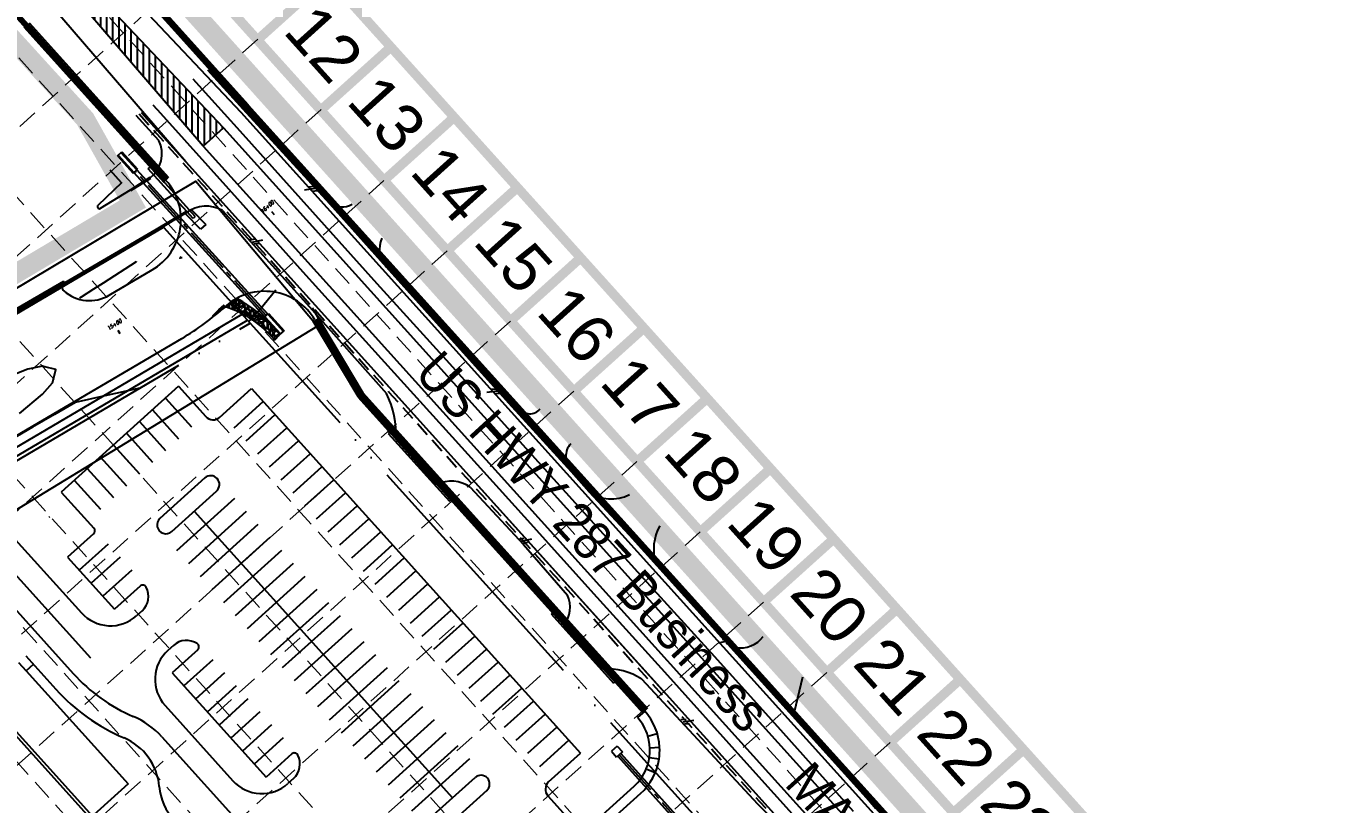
# Model space of a CAD drawing. Header units: inches. Extents: x 5194 to 8721, y 2249 to 5862.
# Drawn here: x 6874 to 7538, y 5001 to 5400 of the extents above; entities that cross this region are included whole.
import ezdxf
from ezdxf.enums import TextEntityAlignment as Align

# ---------------------------------------------------------------- set-up
doc = ezdxf.new("R2010")
doc.units = ezdxf.units.IN
doc.header["$LTSCALE"] = 60
doc.header["$MEASUREMENT"] = 0
for name, pattern in [('03139 BASE$0$PL2', [2.8500000000000005, 2.25, -0.2, 0, -0.2, 0, -0.2]), ('03139 TOPO$0$PL2', [2.8500000000000005, 2.25, -0.2, 0, -0.2, 0, -0.2]), ('DASHED2', [0.375, 0.25, -0.125]), ('HIDDEN', [0.375, 0.25, -0.125]), ('HIDDEN2', [0.1875, 0.125, -0.0625]), ('SCENT', [0.55, 0.4, -0.05, 0.05, -0.05])]:
    doc.linetypes.add(name, pattern=pattern)
for name, color, linetype in [('03139 BASE$0$A1-FLOR-OUTLINE-NEW', 7, 'Continuous'), ('03139 BASE$0$AS-MOWSTRIP', 7, 'Continuous'), ('03139 BASE$0$CCURB', 7, 'Continuous'), ('03139 BASE$0$CPPAVEMENT', 7, 'Continuous'), ('03139 BASE$0$CPPAVEMENT-STRIPE', 7, 'Continuous'), ('03139 BASE$0$CSTRIPE', 8, 'Continuous'), ('03139 BASE$0$CWALK', 7, 'Continuous'), ('03139 BASE$0$NEW-ROW', 7, '03139 BASE$0$PL2'), ('03139 BASE$0$pinlet', 7, 'Continuous'), ('03139 BASE$0$STALBL', 7, 'Continuous'), ('03139 TOPO$0$BNDRY65', 7, '03139 TOPO$0$PL2'), ('03139 TOPO$0$EP', 7, 'Continuous'), ('03139 TOPO$0$EP2', 7, 'Continuous'), ('03139 TOPO$0$Shoulder stripe', 7, 'Continuous'), ('03139 TOPO$0$SHOULDER STRIPE2', 7, 'Continuous'), ('03139 TOPO$0$STREETNAMES', 7, 'Continuous'), ('03139 TOPO$0$XSTM', 201, 'Continuous'), ('BASE', 7, 'Continuous'), ('bndy', 7, 'Continuous'), ('CONT-MJR', 7, 'Continuous'), ('CONT-MNR', 7, 'Continuous'), ('CSAWCUT', 7, 'HIDDEN2'), ('grid', 254, 'HIDDEN'), ('LIMITS OF DISTURBANCE', 1, 'Continuous'), ('LS-CPCONT5', 7, 'Continuous'), ('Pstm', 7, 'Continuous'), ('pstmcl', 8, 'SCENT'), ('RIP-RAP', 7, 'Continuous')]:
    doc.layers.add(name, color=color, linetype=linetype)
doc.styles.add('03139 BASE$0$L100i', font='simplex.shx', dxfattribs={"width": 0.9, "oblique": 10, "height": 2})
doc.styles.add('ARIAL', font='ARIAL.TTF', dxfattribs={"width": 0.875})
doc.styles.get("Standard").update_dxf_attribs({"font": 'ARIAL.TTF'})

# ---------------------------------------------------------------- blocks, each defined once
blk = doc.blocks.new('proprdcontours')
at = {"layer": 'bndy'}
blk.add_lwpolyline([(5718.774735349418, 4457.494745053231), (5932.251536684736, 4582.165324538811), (6004.210013059108, 4654.090658024388), (6054.580943824871, 4740.40105820708), (6121.742184845886, 4809.928881298428), (6316.030061619645, 4939.394481572466), (6527.108252019033, 5061.667548497946), (6961.257707719705, 5320.598749046023), (7023.621716757738, 5246.275905166218), (6740.585056724725, 5073.655102634963), (6330.421757568594, 4833.90399173833), (6184.106193883918, 4740.40105820708), (6133.735263118157, 4673.270747675831), (6080.965718046091, 4586.960345327268), (5977.825238837888, 4498.252434750348), (5769.145666115179, 4366.38932408208), (5713.977503366435, 4443.109678356115)], dxfattribs=at)
blk = doc.blocks.new('03139 TOPO$0$EA')
for p, q in [((0, 0), (-0.0779998439514884, -0.1149765808860934)), ((-0.03010520292866659, 0.002737537640143728), (-0.06842091574691267, -0.04790690870254366)), ((0.04105254944812486, 0), (0, -0.05475075280287456))]:
    blk.add_line(p, q)
blk = doc.blocks.new('03139 BASE$0$lbl_tic')
blk.add_line((0, -0.04164999999999996), (0, 0.04164999999999996))

msp = doc.modelspace()

# ---------------------------------------------------------------- hatches: boundary and pattern name
at = {"layer": '03139 BASE$0$CPPAVEMENT-STRIPE'}
h = msp.add_hatch(dxfattribs=at)
h.set_pattern_fill('ANSI31', color=256, scale=25, angle=45, style=0)
h.set_pattern_definition([(90, (0, 0), (-3.125, 6.661338147750939e-16), [])])
h.paths.add_polyline_path([(6965.063853111255, 5338.63016288904), (6975.457476124194, 5348.009533905526), (6769.274142835869, 5566.040341531687)])
at = {"layer": 'RIP-RAP'}
h = msp.add_hatch(dxfattribs=at)
h.set_pattern_fill('AGGREGAT', color=1, scale=10, style=0)
h.set_pattern_definition([(0, (0, 0), (10, 10), [1, -1.5, 0.5, -1.5, 0.5, -5]), (0, (5, 1), (10, 10), [0.5, -9.5]), (0, (2, 1.5), (10, 10), [0.5, -1, 0.5, -8]), (0, (7, 2), (10, 10), [1, -9]), (0, (8, 2.5), (10, 10), [0.5, -9.5]), (0, (5, 3.5), (10, 10), [1, -9]), (0, (0, 4), (10, 10), [0.5, -1, 0.5, -2.5, 1.5, -4]), (0, (7, 5), (10, 10), [1, -9]), (0, (1, 5.5), (10, 10), [1, -0.5, 0.5, -4, 0.5, -3.5]), (0, (0.5, 6), (10, 10), [0.5, -9.5]), (0, (4, 6.5), (10, 10), [0.5, -0.5, 0.5, -8.5]), (0, (2.5, 7), (10, 10), [0.5, -9.5]), (0, (9, 7.5), (10, 10), [0.5, -9.5]), (0, (4.5, 8), (10, 10), [0.5, -4, 0.5, -5]), (0, (4.5, 8.5), (10, 10), [1, -9]), (0, (6.5, 9), (10, 10), [1, -9]), (0, (0.5, 9.5), (10, 10), [0.5, -6, 1, -2.5]), (90, (0, 4.5), (-9.999999999999998, 10), [2, -2, 1, -5]), (90, (0.5, 4.5), (-9.999999999999998, 10), [0.5, -3.5, 1, -5]), (90, (1, 2), (-9.999999999999998, 10), [1.5, -8.5]), (90, (1.5, 2), (-9.999999999999998, 10), [1, -9]), (90, (2, 0.5), (-9.999999999999998, 10), [0.5, -6, 0.5, -0.5, 1, -1.5]), (90, (3, 0.5), (-9.999999999999998, 10), [0.5, -3.5, 0.5, -5.5]), (90, (3.5, 4.5), (-9.999999999999998, 10), [1, -1.5, 0.5, -0.5, 1, -5.5]), (90, (4, 2.5), (-9.999999999999998, 10), [1, -5.5, 0.5, -3]), (90, (4.5, 0.5), (-9.999999999999998, 10), [0.5, -0.5, 1, -8]), (90, (5.5, 7), (-9.999999999999998, 10), [0.5, -9.5]), (90, (6, 7), (-9.999999999999998, 10), [1, -1, 0.5, -0.5, 1, -6]), (90, (6.5, 2.5), (-9.999999999999998, 10), [0.5, -0.5, 0.5, -1, 0.5, -7]), (90, (8, 6), (-9.999999999999998, 10), [2, -8]), (90, (8.5, 5), (-9.999999999999998, 10), [2, -1.5, 1, -5.5]), (90, (9, 1), (-9.999999999999998, 10), [0.5, -1.5, 1, -7]), (90, (9.5, 2), (-9.999999999999998, 10), [1.5, -8.5]), (45, (4, 0), (5.551115123125783e-16, 9.999999983219684), [0.7071000000000001, -13.43503562]), (45, (9.5, 0.5), (5.551115123125783e-16, 9.999999983219684), [0.7071000000000001, -12.02083562, 0.7071000000000001, -0.7071000000000001]), (45, (3, 1), (5.551115123125783e-16, 9.999999983219684), [0.7071000000000001, -5.6568, 0.7071000000000001, -7.071135620000001]), (45, (5.5, 1), (5.551115123125783e-16, 9.999999983219684), [0.7071000000000001, -11.31373562, 0.7071000000000001, -1.4142]), (45, (6, 1), (5.551115123125783e-16, 9.999999983219684), [1.4142, -5.6568, 1.4142, -5.65693562]), (45, (3.5, 2), (5.551115123125783e-16, 9.999999983219684), [0.707, -6.364, 0.707, -0.707, 0.707, -4.95013562]), (45, (8.5, 2.5), (5.551115123125783e-16, 9.999999983219684), [0.7071000000000001, -0.7071000000000001, 0.7071000000000001, -12.02083562]), (45, (1.5, 3), (5.551115123125783e-16, 9.999999983219684), [0.7071000000000001, -8.4852, 0.7071000000000001, -4.24273562]), (45, (9.5, 4), (5.551115123125783e-16, 9.999999983219684), [0.707, -0.707, 0.707, -2.8284, 0.707, -8.48573562]), (45, (3.5, 5.5), (5.551115123125783e-16, 9.999999983219684), [0.7071000000000001, -13.43503562]), (45, (1, 6), (5.551115123125783e-16, 9.999999983219684), [1.41421, -12.72792562]), (45, (0, 7), (5.551115123125783e-16, 9.999999983219684), [0.7071000000000001, -0.7071000000000001, 0.7071000000000001, -12.02083562]), (45, (5.5, 8.5), (5.551115123125783e-16, 9.999999983219684), [0.7071000000000001, -13.43503562]), (45, (8.5, 9.5), (5.551115123125783e-16, 9.999999983219684), [0.7071000000000001, -13.43503562]), (135, (4.5, 1), (5.551115123125783e-16, 9.999999983219684), [0.7071000000000001, -13.43503562]), (135, (5, 1), (5.551115123125783e-16, 9.999999983219684), [0.7071000000000001, -13.43503562]), (135, (2, 1.5), (5.551115123125783e-16, 9.999999983219684), [0.7071000000000001, -2.8284, 1.4142, -9.19243562]), (135, (0, 1.5), (5.551115123125783e-16, 9.999999983219684), [0.7071000000000001, -13.43503562]), (135, (6.5, 3), (5.551115123125783e-16, 9.999999983219684), [0.7071000000000001, -5.656854, 0.7071000000000001, -7.07108162]), (135, (7, 3), (5.551115123125783e-16, 9.999999983219684), [0.707, -4.243, 0.707, -4.242, 0.707, -3.53613562]), (135, (1, 3.5), (5.551115123125783e-16, 9.999999983219684), [0.7071000000000001, -13.43503562]), (135, (9, 4), (5.551115123125783e-16, 9.999999983219684), [1.414, -3.5355, 0.707, -0.707, 0.707, -7.07163562]), (135, (2.5, 5.5), (5.551115123125783e-16, 9.999999983219684), [0.7071000000000001, -13.43503562]), (135, (6.5, 5.5), (5.551115123125783e-16, 9.999999983219684), [1.41421, -12.72792562]), (135, (7, 5.5), (5.551115123125783e-16, 9.999999983219684), [0.7071000000000001, -13.43503562]), (135, (4, 6.5), (5.551115123125783e-16, 9.999999983219684), [0.7071000000000001, -13.43503562]), (135, (1, 8), (5.551115123125783e-16, 9.999999983219684), [0.7071000000000001, -13.43503562]), (135, (9, 8), (5.551115123125783e-16, 9.999999983219684), [0.7071000000000001, -13.43503562]), (26.5650512, (1, 0), (10.00000000000094, 4.000644815427279e-09), [1.118, -21.24267977]), (26.5650512, (0, 1), (10.00000000000094, 4.000644815427279e-09), [1.118, -21.24267977]), (26.5650512, (0, 1.5), (10.00000000000094, 4.000644815427279e-09), [1.118, -21.24267977]), (26.5650512, (2.5, 1.5), (10.00000000000094, 4.000644815427279e-09), [1.118, -21.24267977]), (26.5650512, (2, 3.5), (10.00000000000094, 4.000644815427279e-09), [1.118, -21.24267977]), (26.5650512, (2, 4), (10.00000000000094, 4.000644815427279e-09), [1.118, -21.24267977]), (26.5650512, (4, 6), (10.00000000000094, 4.000644815427279e-09), [1.118, -21.24267977]), (26.5650512, (4.5, 6.5), (10.00000000000094, 4.000644815427279e-09), [1.118, -21.24267977]), (26.5650512, (0.5, 7.5), (10.00000000000094, 4.000644815427279e-09), [1.118, -21.24267977]), (26.5650512, (3.5, 7.5), (10.00000000000094, 4.000644815427279e-09), [1.118, -21.24267977]), (63.43494882, (8.5, 0), (5.099864974766888e-10, 10.00000000000094), [1.118, -21.24267977]), (63.43494882, (6, 1.5), (5.099864974766888e-10, 10.00000000000094), [1.118, -21.24267977]), (63.43494882, (4.5, 2.5), (5.099864974766888e-10, 10.00000000000094), [1.118, -21.24267977]), (63.43494882, (6, 4), (5.099864974766888e-10, 10.00000000000094), [1.118, -21.24267977]), (63.43494882, (6.5, 4), (5.099864974766888e-10, 10.00000000000094), [1.118, -21.24267977]), (63.43494882, (3, 5.5), (5.099864974766888e-10, 10.00000000000094), [1.118, -21.24267977]), (63.43494882, (2, 6), (5.099864974766888e-10, 10.00000000000094), [1.118, -21.24267977]), (63.43494882, (6, 8), (5.099864974766888e-10, 10.00000000000094), [1.118, -21.24267977]), (63.43494882, (2, 9), (5.099864974766888e-10, 10.00000000000094), [1.118, -21.24267977]), (116.5650512, (0.5, 6), (-4.000648146096353e-09, 10.00000000000094), [1.118, -21.24267977]), (116.5650512, (6.5, 6), (-4.000648146096353e-09, 10.00000000000094), [1.118, -21.24267977]), (116.5650512, (0, 6.5), (-4.000648146096353e-09, 10.00000000000094), [1.118, -21.24267977]), (116.5650512, (8, 8), (-4.000648146096353e-09, 10.00000000000094), [1.118, -21.24267977]), (116.5650512, (1.5, 8.5), (-4.000648146096353e-09, 10.00000000000094), [1.118, -21.24267977]), (116.5650512, (3.5, 9), (-4.000648146096353e-09, 10.00000000000094), [1.118, -21.24267977]), (153.4349488, (4, 0), (-10.00000000000094, 4.000645925650304e-09), [1.118, -21.24267977]), (153.4349488, (2, 1), (-10.00000000000094, 4.000645925650304e-09), [1.118, -21.24267977]), (153.4349488, (9, 1.5), (-10.00000000000094, 4.000645925650304e-09), [1.118, -21.24267977]), (153.4349488, (8, 2.5), (-10.00000000000094, 4.000645925650304e-09), [1.118, -21.24267977]), (153.4349488, (4, 3.5), (-10.00000000000094, 4.000645925650304e-09), [1.118, -21.24267977]), (153.4349488, (1.5, 4), (-10.00000000000094, 4.000645925650304e-09), [1.118, -21.24267977]), (153.4349488, (4.5, 4), (-10.00000000000094, 4.000645925650304e-09), [1.118, -21.24267977]), (153.4349488, (3, 5), (-10.00000000000094, 4.000645925650304e-09), [1.118, -21.24267977]), (153.4349488, (3, 7.5), (-10.00000000000094, 4.000645925650304e-09), [1.118, -21.24267977]), (153.4349488, (0, 9.5), (-10.00000000000094, 4.000645925650304e-09), [1.118, -21.24267977]), (153.4349488, (6, 9.5), (-10.00000000000094, 4.000645925650304e-09), [1.118, -21.24267977]), (153.4349488, (7, 9.5), (-10.00000000000094, 4.000645925650304e-09), [1.118, -21.24267977])])
edge = h.paths.add_edge_path()
edge.add_arc((6956.304153953055, 5199.355209263588), 60.52237597723847, 41.16605154643088, 70.48498403145129, ccw=False)
edge.add_line((7001.865704735006, 5239.193671636952), (7004.347041914711, 5241.908689553643))
edge.add_arc((6947.814025502429, 5197.120155823111), 72.12485492811929, 38.38818190510867, 61.45340862082968)
edge.add_arc((6999.997875219279, 5229.338526088425), 35.82582050063232, 119.6394419763702, 130.9409739462503)

# ---------------------------------------------------------------- linework, layer by layer
at = {"layer": '03139 BASE$0$A1-FLOR-OUTLINE-NEW'}
msp.add_lwpolyline([(6907.033623906752, 4993.75466249814), (6850.089195550601, 5056.856859865305)], dxfattribs=at)
at = {"layer": '03139 BASE$0$AS-MOWSTRIP'}
msp.add_lwpolyline([(6804.298634567373, 5017.559707466952), (6850.203802875947, 5058.985262788186), (6908.15491665417, 4994.767520599101)], dxfattribs=at)
at = {"layer": '03139 BASE$0$CCURB'}
for p, q in [((6916.809282245834, 5262.101777946577), (6938.863842952027, 5275.079228523438)), ((6893.345471212972, 5269.226396802874), (6866.810738028777, 5253.785020934317)), ((6893.84841413, 5268.362077173215), (6893.345471212972, 5269.226396802874)), ((6869.142513068386, 5189.962925667818), (6954.090435078622, 5239.948390088574)), ((6952.337317040196, 5215.410260425689), (6892.202783892038, 5161.143899546662)), ((6952.337317040196, 5215.410260425689), (6966.406373564387, 5199.819825905796)), ((6973.468157146311, 5199.457593049676), (6989.800993310001, 5214.196604646448)), ((6989.800993310012, 5214.196604646453), (7158.629671600323, 5027.111390407731)), ((6965.853704891949, 5168.340554037814), (6942.839253934008, 5147.571946787814)), ((6892.202783892038, 5161.143899546662), (6908.951660706563, 5142.583858451547)), ((6948.868849587235, 5140.890331993577), (6971.883300545174, 5161.658939243576)), ((6862.08470773392, 5144.008388664555), (6902.587730310166, 5099.125512528068)), ((6908.806767564112, 5139.759145018778), (6895.443537975632, 5127.699953712327)), ((6895.443537975632, 5127.699953712327), (6919.56192058853, 5100.973494535366)), ((6932.736555431881, 5112.862494938799), (6919.561920588532, 5100.973494535367)), ((6933.685487752383, 5100.249028823129), (6930.834864637864, 5097.676581103591)), ((6949.764409494314, 5082.431389371821), (6946.913786379799, 5079.858941652285)), ((6962.214578625427, 5080.196822611401), (6949.03994378208, 5068.307822207972)), ((6870.280704546401, 5073.727972210905), (6874.131493494428, 5069.460772570266)), ((6873.992712765424, 5077.077747573805), (6889.441330569445, 5059.958570898221)), ((6949.039943782078, 5068.307822207968), (6997.276709007881, 5014.854903854055)), ((6945.464854955323, 5051.611807324583), (6980.302518729509, 5013.006921846753)), ((7010.451343851229, 5026.743904257485), (6997.276709007881, 5014.854903854055)), ((7142.296835436627, 5012.372378810956), (7158.629671600332, 5027.111390407739)), ((7011.400276171731, 5014.130438141816), (7008.549653057211, 5011.557990422277)), ((7081.519953958195, 4993.894806520294), (7104.534404916133, 5014.663413770291)), ((7110.564000569359, 5007.981798976054), (7087.54954961142, 4987.213191726054)), ((7189.429669014843, 5006.41452689066), (7099.718053567827, 4925.45733567253)), ((7141.934602580506, 5005.310595229032), (7156.003659104695, 4989.72016070914))]:
    msp.add_line(p, q, dxfattribs=at)
for centre, radius, start, end in [((6923.649598972361, 5300.93511334928), 30, 300.4736111091381, 42.0635973797524), ((6895.105771422572, 5266.201278099072), 2.5, 120.1948935724793, 228.6535601730057), ((6906.666452926057, 5279.339034497139), 20, 228.6535601730052, 300.4736111091359), ((6996.612536358009, 5234.121544690568), 30, 30.75366490573133, 132.0430072391208), ((6884.104912772164, 5358.885460287449), 138, 300.4736111091361, 312.0430072391206), ((6970.118381783406, 5203.169601268697), 5, 222.0635973777632, 312.0635973777632), ((6968.868502718563, 5164.999746640694), 4.5, 312.0635973777632, 132.0635973777631), ((6945.854051760622, 5144.231139390697), 4.5, 132.0635973777631, 312.0635973777632), ((6907.466857418952, 5141.243948306384), 2, 312.0635973777632, 42.06359737776314), ((6934.076465577041, 5111.377691651186), 2, 27.58608519183616, 132.0635973777631), ((6926.985937026576, 5107.673045261173), 10, 312.0635973777632, 27.58608519183616), ((6917.435763186252, 5112.524613979678), 20, 222.0635973777632, 312.0635973777632), ((6956.463960220121, 5075.007372933778), 10, 56.54110956369465, 132.0635973777631), ((6960.312887831412, 5065.010908776193), 20, 132.0635973777631, 222.0635973777632), ((6960.874668480265, 5081.681625899008), 2, 312.0635973777632, 56.54110956369465), ((6963.681494949878, 5126.954078156271), 99.99999999998734, 222.0635973777622, 246.8752288803629), ((7169.331016837426, 5028.686576204793), 30, 2.802767856028586, 42.06359737975144), ((6912.625977015681, 5007.399345550373), 29.99999999999977, 5.193699731940466, 66.875228880375), ((7169.331016837426, 5028.686576204793), 25, 337.4378865388719, 16.6893082186588), ((7011.791253996388, 5025.259100969874), 2, 27.58608519183616, 132.0635973777631), ((7004.700725445923, 5021.55445457986), 10, 312.0635973777632, 27.58608519183616), ((7169.331016837426, 5028.686576204793), 30, 312.0635973777779, 351.324426901498), ((6995.150551605598, 5026.406023298365), 20, 222.0635973777632, 312.0635973777632), ((7107.549202742747, 5011.322606373172), 4.5, 312.0635973777632, 132.0635973777631), ((7145.646610799527, 5008.660370591933), 5, 132.0635973777631, 222.0635973777632), ((6972.379638531197, 5012.830729857274), 29.99999999999931, 185.19369973194, 222.0635973777634)]:
    msp.add_arc(centre, radius, start, end, dxfattribs=at)
at = {"layer": '03139 BASE$0$CPPAVEMENT', "color": 130, "lineweight": 158}
for p, q in [((6987.335902424696, 5358.728815067225), (6850.802280807057, 5510.364763930729)), ((6874.082940833785, 5400.640856629906), (6945.921648285801, 5321.033765527465)), ((6968.59149530783, 5378.55187631662), (6987.272582236502, 5358.797357823621)), ((6987.335902424696, 5358.728815067225), (7462.0000699618, 4832.736143867932)), ((6987.335902424696, 5358.728815067225), (7462.0000699618, 4832.736143867932)), ((6921.327527792053, 5348.287407194637), (6945.921648285801, 5321.033765527465)), ((7022.393747509475, 5249.46198639097), (7045.398959600595, 5210.799329729014)), ((7022.393747509475, 5249.46198639097), (7045.398959600595, 5210.799329729014)), ((7045.398959600594, 5210.799329729013), (7191.603066150867, 5048.785228382978)), ((7045.398959600594, 5210.799329729013), (7191.603066150867, 5048.785228382978))]:
    msp.add_line(p, q, dxfattribs=at)
at = {"layer": '03139 BASE$0$CPPAVEMENT', "color": 130, "const_width": 3}
for points in [[(6803.357045394163, 5560.517706173441), (6848.504338031398, 5512.624033346546), (6986.113750095516, 5359.807094471676), (7423.055113539208, 4875.860631731319), (7491.51593726392, 4798.573199802355), (7520.521555503142, 4765.158332597015)], [(6945.924328152831, 5321.033616750973), (6800.355918045482, 5482.450158650662), (6769.001745643664, 5531.718257149998)], [(7191.790011105774, 5048.630282587214), (7045.366495530302, 5210.824334107132), (7022.410253859723, 5249.447296423048)]]:
    msp.add_lwpolyline(points, dxfattribs=at)
at = {"layer": '03139 BASE$0$CPPAVEMENT-STRIPE'}
for p, q in [((6778.182962561245, 5574.079802402961), (6984.36629584957, 5356.0489947768)), ((6769.274142835869, 5566.040341531687), (6975.457476124194, 5348.009533905526)), ((6965.063853111255, 5338.63016288904), (6769.274142835869, 5566.040341531687)), ((6956.15503338588, 5330.590702017766), (6760.365323110495, 5558.000880660413)), ((6875.712609817919, 5401.820235814677), (6947.246213660504, 5322.551241146492)), ((6984.366295849571, 5356.0489947768), (7459.00260699517, 4830.087192260632)), ((6965.063853111255, 5338.63016288904), (6975.457476124194, 5348.009533905526)), ((6975.457476124194, 5348.009533905526), (7450.010218095883, 4822.140337438049)), ((6965.063853111255, 5338.63016288904), (7439.519097713743, 4812.869006811351)), ((6956.15503338588, 5330.590702017766), (7430.707775357567, 4804.721505550287)), ((7021.043969818196, 5255.641658757504), (7047.01644013899, 5211.992215374917)), ((7047.01644013899, 5211.992215374917), (7193.087869438404, 5050.125138528224))]:
    msp.add_line(p, q, dxfattribs=at)
at = {"layer": '03139 BASE$0$CSTRIPE'}
for p, q in [((6933.279109990436, 5355.940346831604), (6956.15503338588, 5330.590702017766)), ((7055.925259864366, 5220.031676246191), (7201.99668916378, 5058.164599399498)), ((6945.655702245956, 5209.380664772465), (6959.054803697568, 5194.532631896375)), ((6980.98255608714, 5194.115888400595), (6995.830588963227, 5207.514989852208)), ((6932.292472657478, 5197.321473466013), (6945.691574109088, 5182.473440589925)), ((6938.974087451715, 5203.35106911924), (6952.373188903328, 5188.503036243151)), ((6987.012151740369, 5187.434273606356), (7001.860184616455, 5200.833375057967)), ((6925.610857863237, 5191.29187781279), (6939.00995931485, 5176.443844936701)), ((6993.041747393593, 5180.752658812115), (7007.889780269678, 5194.151760263728)), ((6918.929243068997, 5185.262282159563), (6932.328344520608, 5170.414249283474)), ((6999.071343046819, 5174.071044017876), (7013.919375922907, 5187.47014546949)), ((6912.247628274758, 5179.232686506339), (6925.646729726371, 5164.384653630251)), ((7005.100938700044, 5167.389429223635), (7019.94897157613, 5180.788530675248)), ((6905.566013480518, 5173.203090853112), (6918.965114932129, 5158.355057977025)), ((7011.130534353271, 5160.707814429396), (7025.978567229356, 5174.10691588101)), ((6898.88439868628, 5167.173495199888), (6912.283500137892, 5152.3254623238)), ((7017.160130006498, 5154.026199635158), (7032.008162882582, 5167.425301086769)), ((6951.557637843342, 5131.193919372725), (6981.253703595523, 5157.992122275951)), ((7023.189725659722, 5147.344584840916), (7038.037758535809, 5160.743686292529)), ((6957.587233496567, 5124.512304578485), (6987.283299248747, 5151.310507481709)), ((6960.376075066206, 5151.274635618578), (7093.027179437166, 5004.279110145293)), ((7029.219321312949, 5140.662970046677), (7044.067354189036, 5154.06207149829)), ((6963.616829149792, 5117.830689784247), (6993.312894901973, 5144.62889268747)), ((7035.248916966175, 5133.981355252438), (7050.096949842261, 5147.380456704052)), ((6969.646424803015, 5111.149074990005), (6999.3424905552, 5137.947277893229)), ((7041.2785126194, 5127.2997404582), (7056.126545495488, 5140.698841909812)), ((6853.175888008273, 5135.968927793592), (6907.258970020755, 5076.037492640157)), ((6916.321166504943, 5134.417440369695), (6901.473133628856, 5121.018338918087)), ((6975.676020456241, 5104.467460195763), (7005.372086208424, 5131.265663098988)), ((7047.308108272627, 5120.61812566396), (7062.156141148715, 5134.017227115571)), ((6844.267068282616, 5127.929466922624), (6898.350150295099, 5067.998031769192)), ((6922.350762158168, 5127.735825575456), (6907.502729282082, 5114.336724123847)), ((6981.705616109469, 5097.785845401526), (7011.401681861647, 5124.584048304748)), ((7053.337703925854, 5113.936510869722), (7068.185736801941, 5127.335612321332)), ((6928.380357811394, 5121.054210781216), (6913.532324935307, 5107.655109329606)), ((6987.735211762693, 5091.104230607283), (7017.431277514875, 5117.902433510508)), ((7059.367299579078, 5107.254896075481), (7074.215332455165, 5120.653997527093)), ((6993.764807415917, 5084.422615813042), (7023.460873168097, 5111.220818716266)), ((7065.396895232305, 5100.573281281239), (7080.244928108392, 5113.972382732853)), ((6999.794403069144, 5077.741001018802), (7029.490468821323, 5104.539203922027)), ((7071.426490885531, 5093.891666487004), (7086.274523761621, 5107.290767938613)), ((7005.82399872237, 5071.059386224562), (7035.520064474548, 5097.857589127785)), ((7077.456086538757, 5087.210051692762), (7092.304119414845, 5100.609153144374)), ((7011.853594375594, 5064.377771430322), (7041.549660127773, 5091.175974333547)), ((7083.485682191984, 5080.528436898522), (7098.33371506807, 5093.927538350135)), ((7017.88319002882, 5057.696156636082), (7047.579255781, 5084.494359539307)), ((7089.51527784521, 5073.846822104284), (7104.363310721298, 5087.245923555895)), ((7023.912785682046, 5051.014541841841), (7053.608851434224, 5077.812744745067)), ((7095.544873498437, 5067.165207310043), (7110.392906374523, 5080.564308761655)), ((6969.91757231139, 5075.025308865344), (6955.069539435306, 5061.626207413733)), ((7029.94238133527, 5044.332927047601), (7059.63844708745, 5071.131129950824)), ((7101.574469151661, 5060.483592515805), (7116.422502027749, 5073.882693967416)), ((6975.947167964615, 5068.343694071104), (6961.099135088532, 5054.944592619493)), ((7035.971976988495, 5037.651312253361), (7065.668042740675, 5064.449515156583)), ((7107.604064804888, 5053.801977721564), (7122.452097680974, 5067.201079173176)), ((6981.976763617842, 5061.662079276865), (6967.128730741755, 5048.262977825253)), ((7042.00157264172, 5030.969697459122), (7071.697638393901, 5057.767900362345)), ((7113.633660458113, 5047.120362927324), (7128.481693334203, 5060.519464378937)), ((6988.006359271069, 5054.980464482624), (6973.158326394979, 5041.581363031013)), ((7048.031168294946, 5024.288082664881), (7077.727234047125, 5051.086285568105)), ((7119.66325611134, 5040.438748133085), (7134.511288987426, 5053.837849584696)), ((6994.035954924292, 5048.298849688385), (6979.187922048204, 5034.899748236774)), ((7054.060763948172, 5017.60646787064), (7083.756829700352, 5044.404670773865)), ((7125.692851764567, 5033.757133338845), (7140.540884640652, 5047.156234790458)), ((7000.065550577517, 5041.617234894145), (6985.217517701432, 5028.218133442536)), ((7060.090359601396, 5010.9248530764), (7089.786425353575, 5037.723055979623)), ((7131.722447417792, 5027.075518544607), (7146.57048029388, 5040.474619996217)), ((6943.80684605546, 5035.53745859875), (7048.438532350625, 4919.591271938281)), ((7006.095146230743, 5034.935620099906), (6991.247113354656, 5021.536518648296)), ((7066.11995525462, 5004.243238282158), (7095.816021006803, 5031.041441185382)), ((7137.752043071021, 5020.393903750367), (7152.600075947106, 5033.793005201977)), ((7072.149550907847, 4997.561623487919), (7101.845616660025, 5024.359826391142))]:
    msp.add_line(p, q, dxfattribs=at)
for centre, radius, start, end in [((6963.681494949887, 5126.954078156279), 88, 222.0635973777632, 246.8752288803748), ((6912.62597701568, 5007.399345550372), 42, 42.06359737776314, 66.87522888037475)]:
    msp.add_arc(centre, radius, start, end, dxfattribs=at)
at = {"layer": '03139 BASE$0$CWALK'}
for p, q in [((6857.3858423, 5177.243621738595), (6985.011685814608, 5252.341833786671)), ((6855.241991168245, 5171.341016772545), (6987.747283917555, 5249.310417783722)), ((6877.736350775877, 5072.713853220044), (6874.152796536668, 5069.47999677502)), ((6874.131493494428, 5069.460772570266), (6926.553171923035, 5011.370399306164)), ((7191.603066150838, 5048.785228383009), (7187.891057931932, 5045.435453019977)), ((7193.277919377218, 5035.866120671516), (7198.067299885177, 5037.30202956486)), ((7194.044973936869, 5024.915591653393), (7198.987765356757, 5024.161394743112)), ((7194.301111245712, 5029.909026711447), (7199.295130127371, 5030.153516812778)), ((7192.417620051458, 5019.094456937509), (7197.034940694265, 5017.176033084052)), ((6926.553171923035, 5011.370399306164), (6907.041314188464, 4993.762587990232)), ((7186.079893651942, 5010.126535109679), (7096.368278204926, 4929.169343891554))]:
    msp.add_line(p, q, dxfattribs=at)
for points in [[(6872.257661171619, 5074.868428026391, 0, 0.5199999999999999, 0), (6873.350250453421, 5073.699561626288, 0, 0, 0), (6874.799027025505, 5072.149641373025, 0, 0, 0)], [(7196.5916784897, 5031.212084767823, 0, 0.5199999999999998, 0), (7196.350486033743, 5032.793800987374, 0, 0, 0), (7196.03066413417, 5034.891161304498, 0, 0, 0)], [(7196.102852479511, 5023.025015058158, 0, 0.5199999999999999, 0), (7195.680481375259, 5021.48177086157, 0, 0, 0), (7195.120416060003, 5019.435424559026, 0, 0, 0)]]:
    msp.add_lwpolyline(points, format="xyseb", dxfattribs=at)
for radius, start, end in [(25, 16.6893082186588, 42.06359737975144), (30, 351.324426901498, 2.802767856028586), (25, 312.0635973777779, 337.4378865388719)]:
    msp.add_arc((7169.331016837426, 5028.686576204793), radius, start, end, dxfattribs=at)
at = {"layer": '03139 BASE$0$NEW-ROW'}
msp.add_line((6246.04816065932, 4810.555701123791), (6989.115082969031, 5247.794709782251), dxfattribs=at)
at = {"layer": '03139 BASE$0$pinlet', "color": 5}
for p, q in [((7177.517664070658, 5030.81739696631), (7174.548057495441, 5028.137576675987)), ((7177.517664070658, 5030.81739696631), (7180.197484360981, 5027.847790391092)), ((7174.548057495441, 5028.137576675987), (7177.227877785763, 5025.167970100771)), ((7180.197484360981, 5027.847790391092), (7177.227877785763, 5025.167970100771))]:
    msp.add_line(p, q, dxfattribs=at)
at = {"layer": '03139 TOPO$0$BNDRY65'}
for p, q in [((5806.345709664318, 4627.241906171545), (6944.661613796403, 5297.055219829826)), ((6944.661613796403, 5297.055219829826), (7667.358132047394, 4496.208857076815))]:
    msp.add_line(p, q, dxfattribs=at)
at = {"layer": '03139 TOPO$0$EP'}
for p, q in [((6942.241624182714, 5341.482979818679), (6930.711879181626, 5354.29647557775)), ((6923.066042169527, 5319.764791574844), (6917.276362883601, 5326.285537190126)), ((6911.066787228147, 5308.270331590687), (6923.439932947121, 5320.096763993022)), ((6937.726719989177, 5322.497372478395), (6927.481871907937, 5316.044334485968)), ((6937.99320285968, 5322.074304068173), (6927.74835477844, 5315.621266075746)), ((6927.481871907937, 5316.044334485968), (6912.135433813358, 5306.572428907186)), ((6956.11299007153, 5304.844357120062), (6940.938755570367, 5295.763648625427)), ((6956.369742304651, 5304.415313659809), (6941.195507803489, 5295.334605165173)), ((6974.931648138644, 5305.525971818666), (7019.626466001802, 5256.240041023199)), ((6940.944036344975, 5295.766764980002), (6859.225816137104, 5248.2153746894)), ((6941.195507803489, 5295.334605165173), (6859.477287595618, 5247.783214874571)), ((7019.626466001802, 5256.240041023199), (7059.093903544865, 5211.628876874474)), ((7102.066840932656, 5163.636106765583), (7129.405064131155, 5134.172121255275)), ((6885.933197619695, 5148.324588985021), (6886.364180181062, 5148.578072775033)), ((7129.405064131155, 5134.172121255275), (7152.041568164121, 5108.286051964674)), ((7190.08775087982, 5065.180221897835), (7249.462904889482, 5001.237276387726)), ((7249.462904889482, 5001.237276387726), (7278.146725608664, 4972.73301547708))]:
    msp.add_line(p, q, dxfattribs=at)
for centre, radius, start, end in [((6928.307972814509, 5334.580858708003), 15.54946675218009, 307.8508681924582, 26.35180163516744), ((6911.790342579193, 5307.540481417118), 1.02772254129503, 134.751848673914, 289.6201277875762), ((6966.482233065643, 5291.073543046965), 16.74112638017377, 59.68789192076024, 127.1605689621142), ((7017.14348726741, 5190.685680948217), 46.8876836862019, 356.9794510037646, 26.53006273823259), ((7092.22975047614, 5149.409522349782), 17.29635952417654, 55.33775658130354, 115.4384016377263), ((7138.149154711008, 5102.17019809199), 15.17902566518229, 321.52163398541, 23.76052272414893), ((7172.356725384168, 5037.616365641659), 32.77431062339151, 57.24800423866384, 93.63464806270481)]:
    msp.add_arc(centre, radius, start, end, dxfattribs=at)
at = {"layer": '03139 TOPO$0$EP2'}
for p, q in [((6967.26066219583, 5377.69970584212), (6985.372811752856, 5357.691409573654)), ((6985.372811752856, 5357.691409573654), (7029.918648386353, 5309.19267544598)), ((7029.918648386353, 5309.19267544598), (7058.919140357482, 5276.757138651199)), ((7058.919140357482, 5276.757138651199), (7089.245841365049, 5242.997694948223)), ((7089.245841365049, 5242.997694948223), (7123.472640303667, 5204.994703280418)), ((7123.472640303667, 5204.994703280418), (7124.405746243851, 5205.906544446657)), ((7123.472640303667, 5204.994703280418), (7153.909173028717, 5171.59872245958)), ((7124.405746243851, 5205.906544446657), (7126.958426364796, 5203.917711041086)), ((7154.877638126439, 5172.870881677195), (7153.909173028717, 5171.59872245958)), ((7153.909173028717, 5171.59872245958), (7162.889305005826, 5161.49236192746)), ((7162.889305005826, 5161.49236192746), (7197.285822070435, 5124.397448940269)), ((7197.285822070435, 5124.397448940269), (7238.266534025304, 5081.517183777787)), ((7268.242373546575, 5048.145037962413), (7238.266534025304, 5081.517183777787)), ((7272.621814206012, 5066.12287113853), (7268.242373546575, 5048.145037962413)), ((7268.242373546575, 5048.145037962413), (7310.231628826585, 4998.685364159124))]:
    msp.add_line(p, q, dxfattribs=at)
for centre, radius, start, end in [((7035.994844091093, 5318.65503571747), 11.24528417381135, 237.2937042308092, 299.2281066710782), ((7069.497254751125, 5285.765030559087), 13.89383391109816, 156.3111660069544, 220.4163646018858), ((7132.543294426053, 5208.566112421072), 7.266249834069071, 219.771313470462, 319.114020541673), ((7159.533039004238, 5179.815979557423), 8.361049090814145, 133.8260267631441, 236.1654738385459), ((7174.693550290893, 5177.457982713788), 19.85550940778974, 233.5224834116821, 297.2800892638993), ((7222.179501799826, 5131.648351429093), 25.92818692797312, 151.869586057365, 196.2395124028337), ((7241.111110645729, 5095.000973131891), 13.78057297413017, 258.0874021793918, 324.9401660498664)]:
    msp.add_arc(centre, radius, start, end, dxfattribs=at)
at = {"layer": '03139 TOPO$0$Shoulder stripe'}
for p, q in [((6979.68396907842, 5314.821529023777), (6943.316938203937, 5355.281999075407)), ((6979.68396907842, 5314.821529023777), (6943.316938203937, 5355.281999075407)), ((7016.421675708762, 5273.943474692518), (6979.68396907842, 5314.821529023777)), ((7016.421675708762, 5273.943474692518), (6979.68396907842, 5314.821529023777)), ((7056.477780563916, 5229.553545495884), (7016.421675708762, 5273.943474692518)), ((7056.477780563916, 5229.553545495884), (7016.421675708762, 5273.943474692518)), ((7092.904157415321, 5189.300451401515), (7056.477780563916, 5229.553545495884)), ((7092.904157415321, 5189.300451401515), (7056.477780563916, 5229.553545495884)), ((7129.884943827465, 5148.4173570584), (7092.904157415321, 5189.300451401515)), ((7129.884943827465, 5148.4173570584), (7092.904157415321, 5189.300451401515)), ((7167.205285068092, 5106.976805860793), (7129.884943827465, 5148.4173570584)), ((7167.205285068092, 5106.976805860793), (7129.884943827465, 5148.4173570584)), ((7203.419838493352, 5066.987836273584), (7167.205285068092, 5106.976805860793)), ((7203.419838493352, 5066.987836273584), (7167.205285068092, 5106.976805860793)), ((7240.876436103721, 5025.329709698837), (7203.419838493352, 5066.987836273584)), ((7240.876436103721, 5025.329709698837), (7203.419838493352, 5066.987836273584)), ((7275.12313247671, 4987.272240347127), (7240.876436103721, 5025.329709698837)), ((7275.12313247671, 4987.272240347127), (7240.876436103721, 5025.329709698837))]:
    msp.add_line(p, q, dxfattribs=at)
at = {"layer": '03139 TOPO$0$SHOULDER STRIPE2'}
for p, q in [((6983.934162605643, 5346.313234622332), (6959.90777071768, 5372.991439295868)), ((6939.231998556083, 5359.752151503345), (6943.316938203937, 5355.281999075407)), ((7021.308513687884, 5304.757199992202), (6983.934162605643, 5346.313234622332)), ((7054.407554365474, 5268.031205827485), (7021.308513687884, 5304.757199992202)), ((7089.848248164089, 5228.812210893308), (7054.407554365474, 5268.031205827485)), ((7124.455156644606, 5190.47605719943), (7089.848248164089, 5228.812210893308)), ((7157.688072293121, 5153.759779866309), (7124.455156644606, 5190.47605719943)), ((7192.897919150301, 5114.805157543185), (7157.688072293121, 5153.759779866309)), ((7227.531272496913, 5076.607353316006), (7192.897919150301, 5114.805157543185)), ((7262.816101775855, 5037.388546199762), (7227.531272496913, 5076.607353316006)), ((7298.786744951986, 4997.289992594875), (7262.816101775855, 5037.388546199762))]:
    msp.add_line(p, q, dxfattribs=at)
at = {"layer": '03139 TOPO$0$XSTM', "color": 5}
for p, q in [((6936.826092930343, 5326.954886637438), (6937.938992007186, 5327.960598149136)), ((6959.886546421301, 5301.436676789788), (6936.826092930343, 5326.954886637438)), ((6960.999445498144, 5302.442388301486), (6937.938992007186, 5327.960598149136)), ((6963.667380870038, 5295.944339131495), (6955.878700275778, 5303.939560660599)), ((6959.178914494064, 5305.805635158271), (6966.335848958331, 5298.465665492019)), ((6960.999445498144, 5302.442388301486), (6959.886546421301, 5301.436676789788)), ((6966.335848958331, 5298.465665492019), (6963.667380870038, 5295.944339131495)), ((7061.162134803134, 5192.176629813324), (7060.051398777597, 5191.168529877023)), ((7060.051398777597, 5191.168529877023), (7091.514224924893, 5156.502428622006)), ((7061.162134803134, 5192.176629813324), (7092.62496095043, 5157.510528558308)), ((7084.800263835367, 5165.028958352537), (7063.966029911628, 5188.214976233417)), ((7091.514224924893, 5156.502428622006), (7092.62496095043, 5157.510528558308)), ((7144.656889722835, 5099.716279238444), (7143.541417572431, 5098.713422378432)), ((7143.541417572431, 5098.713422378432), (7175.552855748624, 5063.107276373184)), ((7144.656889722835, 5099.716279238444), (7176.668327899029, 5064.110133233195)), ((7170.279029507375, 5070.324753200236), (7150.031951019124, 5092.725518529183)), ((7176.668327899029, 5064.110133233195), (7175.552855748624, 5063.107276373184))]:
    msp.add_line(p, q, dxfattribs=at)
at = {"layer": 'BASE', "const_width": 4.851495000000173}
for points in [[(5197.301992519275, 4559.42592509064), (7275.225310769016, 2252.265026206274), (8717.200872571744, 3550.967100112362), (6639.277554322004, 5858.127998996728)], [(5265.738577192946, 4555.914324824867), (7278.825898657708, 2320.616448741203), (8648.749924790029, 3554.510345857873), (6636.092659448568, 5789.288461657134)]]:
    msp.add_lwpolyline(points, close=True, dxfattribs=at)
for points in [[(6992.838787448762, 5393.067778608257), (7028.888176493831, 5425.535330455909)], [(7025.306339296414, 5357.018389563189), (7061.355728341483, 5389.485941410841)], [(7057.773891144067, 5320.96900051812), (7093.823280189134, 5353.436552365773)], [(7090.241442991719, 5284.919611473052), (7126.290832036787, 5317.387163320705)], [(7122.708994839371, 5248.870222427984), (7158.758383884439, 5281.337774275637)], [(7155.176546687023, 5212.820833382916), (7191.225935732091, 5245.288385230568)], [(7187.644098534675, 5176.771444337847), (7223.693487579743, 5209.2389961855)], [(7220.111650382328, 5140.722055292779), (7256.161039427396, 5173.189607140432)], [(7252.579202229979, 5104.672666247711), (7288.628591275048, 5137.140218095364)], [(7285.046754077632, 5068.623277202643), (7321.096143122701, 5101.090829050295)], [(7317.514305925284, 5032.573888157574), (7353.563694970352, 5065.041440005227)], [(7349.981857772937, 4996.524499112506), (7386.031246818005, 5028.992050960159)]]:
    msp.add_lwpolyline(points, dxfattribs=at)
at = {"layer": 'bndy'}
msp.add_lwpolyline([(5718.774735349418, 4457.494745053231), (5932.251536684736, 4582.165324538811), (6004.210013059108, 4654.090658024388), (6054.580943824871, 4740.40105820708), (6121.742184845886, 4809.928881298428), (6316.030061619645, 4939.394481572466), (6527.108252019033, 5061.667548497946), (6961.257707719705, 5320.598749046023), (7023.621716757738, 5246.275905166218), (6740.585056724725, 5073.655102634963), (6330.421757568594, 4833.90399173833), (6184.106193883918, 4740.40105820708), (6133.735263118157, 4673.270747675831), (6080.965718046091, 4586.960345327268), (5977.825238837888, 4498.252434750348), (5769.145666115179, 4366.38932408208), (5713.977503366435, 4443.109678356115)], dxfattribs=at)
at = {"layer": 'CONT-MJR', "elevation": 655}
msp.add_lwpolyline([(6954.24858346172, 5281.308185956199), (6953.994794205883, 5281.250078913931), (6953.968288265039, 5281.243478202095), (6953.284405828505, 5281.12913101955), (6953.022697254917, 5281.102765359323), (6953.536348438631, 5281.724427315132), (6953.543305155418, 5281.734921844789), (6953.680440206598, 5281.937766213317)], dxfattribs=at)
at = {"layer": 'CONT-MNR'}
for points, elevation in [([(6901.700557253704, 5260.728244363332), (6902.637838976656, 5261.330130592005), (6908.85906536519, 5265.325162605347), (6913.810333183583, 5268.504676130926), (6930.763476044531, 5279.391331630541), (6930.763476044531, 5279.391331630541)], 657), ([(6976.666842330247, 5256.465695870616), (6976.642612976933, 5256.444140314321), (6976.419111778642, 5256.245311801017), (6969.986361275256, 5251.595123163366), (6973.14631252808, 5254.562735437735), (6975.725307034498, 5257.017837870425), (6975.77830186865, 5257.07948128651), (6975.942179794935, 5257.268720849247)], 656), ([(6870.782005846248, 5201.37014089607), (6882.618891278951, 5211.327272068409), (6887.680761589377, 5217.115175172439), (6889.064082489341, 5222.432560870462), (6889.462786423112, 5223.965150015351), (6883.721052164949, 5225.446907899534), (6882.609346929488, 5225.733803447719), (6880.868234879516, 5225.359941358442), (6875.091599233816, 5224.119547282981), (6866.010238335938, 5220.655918865745)], 657), ([(6932.521829445994, 5214.493835629149), (6914.541946913703, 5210.517848630414), (6899.352045009895, 5207.158824878554), (6888.701760187687, 5200.989725350664), (6877.520737173188, 5194.462957180829), (6868.751605833215, 5189.344097552992)], 657)]:
    msp.add_lwpolyline(points, dxfattribs=dict(at, elevation=elevation))
at = {"layer": 'CSAWCUT', "flags": 128}
msp.add_lwpolyline([(6932.137003206206, 5355.209023218245), (6938.446089166491, 5348.070439184754), (7060.208447788424, 5212.632765856019), (7207.417092557872, 5049.504096922776), (7250.546025069594, 5002.27562757379), (7279.26082998999, 4973.740576422048), (7316.795911249988, 4927.505051910304), (7391.016915515354, 4833.487552124109), (7425.953359254646, 4787.266374320442), (7479.340564911173, 4722.025736255662), (7521.434841448172, 4672.904034406604), (7568.76844147651, 4630.241606057832), (7659.578509976448, 4530.418992842599), (7756.286833218012, 4422.988134594337), (7804.06222221862, 4369.086548370927), (7847.059570898054, 4321.555109826412), (7942.602325375577, 4213.404423199112), (7995.735854935106, 4153.360284725572)], dxfattribs=at)
at = {"layer": 'grid', "color": 252, "linetype": 'HIDDEN', "lineweight": 0, "ltscale": 0.7}
for p, q in [((6600.723325877744, 5755.709477871103), (8613.711540432181, 3520.647357076874)), ((6564.673936832676, 5723.241926023451), (8577.662151387112, 3488.179805229222)), ((6528.624547787607, 5690.774374175799), (8541.612762342043, 3455.71225338157)), ((6491.498160944315, 5659.740850713399), (8504.486375498751, 3424.678729919169)), ((6455.448771899247, 5627.273298865746), (8468.436986453682, 3392.211178071517)), ((6419.399382854179, 5594.805747018094), (8432.387597408615, 3359.743626223865)), ((6383.34999380911, 5562.338195170442), (8396.338208363546, 3327.276074376213)), ((6960.60493600544, 5429.545942622847), (5698.374849262218, 4292.729983446178)), ((6993.072487853093, 5393.496553577779), (5730.84240110987, 4256.68059440111)), ((7025.540039700745, 5357.44716453271), (5763.309952957522, 4220.631205356042)), ((7057.773891144067, 5320.96900051812), (5795.886057285176, 4184.461288264949)), ((7090.241442991719, 5284.919611473052), (5828.353609132829, 4148.411899219881)), ((7122.708994839371, 5248.870222427984), (5860.821160980481, 4112.362510174812)), ((7155.176546687023, 5212.820833382916), (5893.288712828133, 4076.313121129744)), ((7187.644098534675, 5176.771444337847), (5925.756264675785, 4040.263732084676)), ((7220.111650382328, 5140.722055292779), (5958.223816523438, 4004.214343039608)), ((7252.579202229979, 5104.672666247711), (5990.69136837109, 3968.16495399454)), ((7285.046754077632, 5068.623277202643), (6023.158920218742, 3932.115564949471)), ((7317.514305925284, 5032.573888157574), (6055.626472066394, 3896.066175904403))]:
    msp.add_line(p, q, dxfattribs=at)
at = {"layer": 'LIMITS OF DISTURBANCE', "linetype": 'DASHED2', "ltscale": 3, "const_width": 10}
msp.add_lwpolyline([(5865.780447386511, 4538.259380260743), (5790.023418558111, 4632.344323832654), (6928.892469571114, 5308.915521445834), (6904.425976350612, 5352.54393632378), (6773.259867486261, 5496.667156734804), (6747.484707978641, 5560.371727842924), (6787.960442169087, 5598.789303199431), (7546.961456417922, 4754.533695669034), (7505.677543662166, 4717.092924960206), (8058.75354260449, 4090.965452786331)], dxfattribs=at)
at = {"layer": 'LS-CPCONT5'}
msp.add_lwpolyline([(7002.298754034827, 5264.721231814724), (6994.164427435529, 5254.699792533608, -0.0106128616540675), (6988.509960333555, 5248.601499545282, -0.0106128616540675)], format="xyb", dxfattribs=at)
at = {"layer": 'Pstm', "color": 5}
for p, q in [((6920.988947220892, 5333.677581319738), (6923.209558274271, 5335.694729442611)), ((6920.988947220892, 5333.677581319738), (6929.057539712381, 5324.795137106219)), ((6921.359049063121, 5334.01377267355), (6929.427641554611, 5325.131328460031)), ((6922.839456432042, 5335.358538088799), (6930.908048923531, 5326.47609387528)), ((6923.209558274271, 5335.694729442611), (6931.278150765761, 5326.812285229092)), ((6929.057539712381, 5324.795137106219), (6931.278150765761, 5326.812285229092)), ((6996.665912317042, 5251.110960014055), (6929.427641554612, 5325.131328460032)), ((6998.146319685961, 5252.455725429303), (6930.908048923531, 5326.47609387528)), ((6996.295810474814, 5250.774768660245), (6998.516421528194, 5252.791916783118)), ((6996.295810474814, 5250.774768660245), (7004.364402966304, 5241.892324446727)), ((6996.665912317044, 5251.110960014057), (7004.734504808534, 5242.228515800539)), ((6998.146319685964, 5252.455725429306), (7006.214912177454, 5243.573281215788)), ((6998.516421528194, 5252.791916783118), (7006.585014019684, 5243.9094725696)), ((7004.364402966304, 5241.892324446727), (7006.585014019684, 5243.9094725696)), ((7177.80783419508, 5025.691332005395), (7255.733182613073, 4939.146464829946)), ((7179.292638397374, 5027.031242975982), (7257.219472264025, 4940.484726042666))]:
    msp.add_line(p, q, dxfattribs=at)
at = {"layer": 'pstmcl', "color": 5}
for p, q in [((6997.406116001504, 5251.783342721681), (6930.167845239071, 5325.803711167654)), ((7178.550236296228, 5026.361287490689), (7259.152849863985, 4936.843016134397))]:
    msp.add_line(p, q, dxfattribs=at)
at = {"layer": 'RIP-RAP', "color": 1}
msp.add_lwpolyline([(6976.521889289108, 5256.400815332869, -0.1286304464397198), (7001.865704735006, 5239.193671636952), (7004.347041914711, 5241.908689553643, 0.1009822044008949), (6982.280563087933, 5260.476706275841, 0.0493522455643207)], format="xyb", close=True, dxfattribs=at)

# ---------------------------------------------------------------- block references
msp.add_blockref('proprdcontours', (0, 0))
at = {"layer": '03139 BASE$0$STALBL', "xscale": 24.00960384153662, "yscale": 24.00960384153662, "zscale": 24.00960384153662}
for p, rotation in [((7000.997665487942, 5304.08074950898), 42.06359737777058), ((6921.889158839106, 5243.179475481556), 31.72976718774589)]:
    msp.add_blockref('03139 BASE$0$lbl_tic', p, dxfattribs=dict(at, rotation=rotation))
at = {"layer": '03139 TOPO$0$EP', "xscale": 40, "yscale": 40, "zscale": 40}
for p, rotation in [((7022.549619574652, 5316.89437436855), 312.6037687664411), ((6990.265567709151, 5289.393021547345), 136.2758199740664), ((7116.105012183914, 5212.967495620635), 312.3681293609397), ((7128.358389387132, 5135.846093258402), 137.9758275289211), ((7234.761334711698, 5084.836224031831), 316.5363854765308), ((7211.311031905986, 5043.155199282965), 132.9097916150224)]:
    msp.add_blockref('03139 TOPO$0$EA', p, dxfattribs=dict(at, rotation=rotation))

# ---------------------------------------------------------------- texts
at = {"layer": '03139 BASE$0$STALBL', "style": '03139 BASE$0$L100i', "oblique": 10, "width": 0.9}
for s, rotation, p in [('16+00', 42.06359737777058, (6998.987800270201, 5306.307954440394)), ('15+00', 31.72976718774589, (6920.31141801914, 5245.731089461964))]:
    msp.add_text(s, height=2, rotation=rotation, dxfattribs=at).set_placement(p, align=Align.BOTTOM_CENTER)
at = {"layer": '03139 TOPO$0$STREETNAMES', "color": 7, "style": 'ARIAL', "width": 0.875}
msp.add_text('US HWY 287 Business', height=20, rotation=312.5237725887726, dxfattribs=at).set_placement((7072.82896098688, 5221.634881040372))
msp.add_text('MAIN STREET', height=20, rotation=312.0636111111111, dxfattribs=at).set_placement((7317.844498982129, 4949.918081984065), align=Align.CENTER)
at = {"layer": 'BASE'}
for s, p in [('12', (7027.097257895122, 5391.276860009549)), ('13', (7059.564809742775, 5355.227470964481)), ('14', (7092.032361590427, 5319.178081919413)), ('15', (7124.499913438079, 5283.128692874345)), ('16', (7156.967465285731, 5247.079303829276)), ('17', (7189.435017133383, 5211.029914784208)), ('18', (7221.902568981035, 5174.98052573914)), ('19', (7254.370120828688, 5138.931136694071)), ('20', (7286.83767267634, 5102.881747649003)), ('21', (7319.305224523992, 5066.832358603935)), ('22', (7351.772776371645, 5030.782969558867)), ('23', (7384.240328219296, 4994.733580513799))]:
    msp.add_text(s, height=24.25747500000086, rotation=312.0074917434792, dxfattribs=at).set_placement(p, align=Align.MIDDLE_CENTER)

doc.saveas('drawing.dxf')
